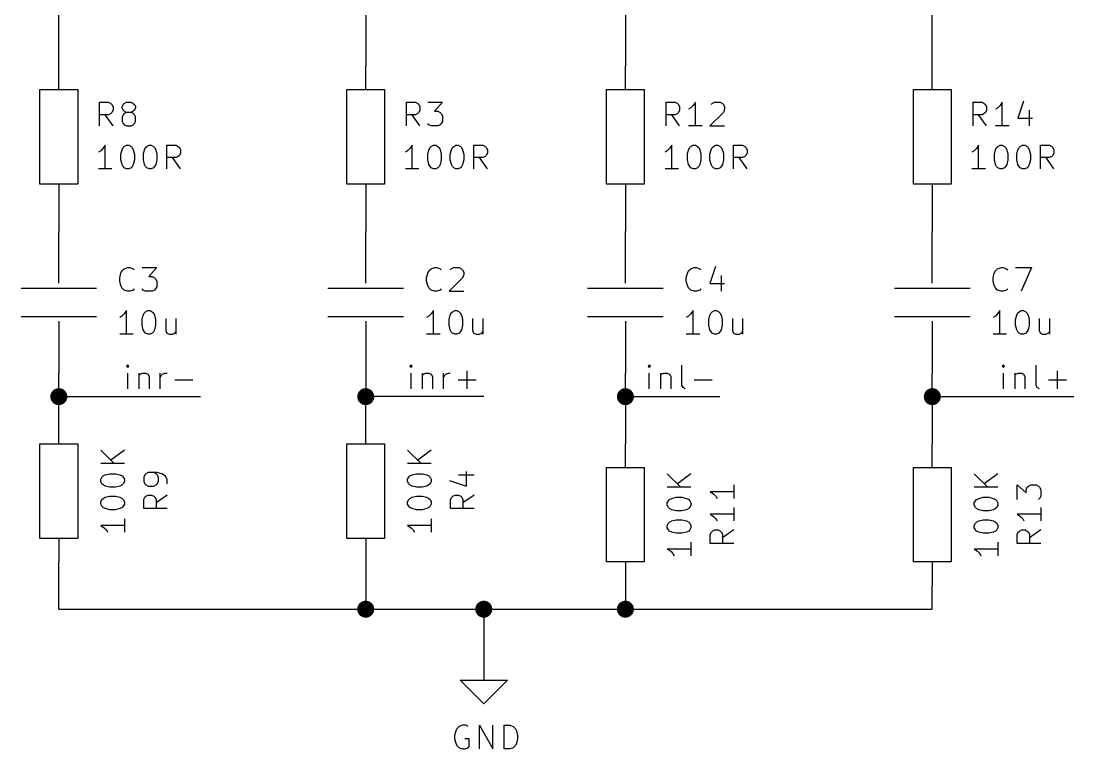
# Model space of a CAD drawing. Extents: x 0.4 to 11.3, y -7.9 to -0.4.
# Drawn here: x 5.52 to 7.75, y -5.796 to -4.255 of the extents above; entities that cross this region are included whole.
import ezdxf

# ---------------------------------------------------------------- set-up
doc = ezdxf.new("R2010")
doc.units = 0
doc.header["$MEASUREMENT"] = 0
for name, color, linetype in [('CYAN2', 4, 'CONTINUOUS'), ('GRAY1', 251, 'CONTINUOUS'), ('GREEN3', 91, 'CONTINUOUS'), ('RED2', 1, 'CONTINUOUS')]:
    doc.layers.add(name, color=color, linetype=linetype)

msp = doc.modelspace()

# ---------------------------------------------------------------- linework, layer by layer
at = {"layer": 'CYAN2', "linetype": 'CONTINUOUS'}
for p, q in [((5.6863, -4.4768), (5.6863, -4.4268)), ((5.6863, -4.4268), (5.7053, -4.4268)), ((5.7053, -4.4268), (5.7101, -4.4292)), ((5.7101, -4.4292), (5.7125, -4.4316)), ((5.7125, -4.4316), (5.7149, -4.4363)), ((5.7149, -4.4363), (5.7149, -4.4435)), ((5.7339, -4.4363), (5.7363, -4.4316)), ((5.7339, -4.4387), (5.7339, -4.4363)), ((5.7363, -4.4316), (5.7387, -4.4292)), ((5.7387, -4.4292), (5.7434, -4.4268)), ((5.7434, -4.4268), (5.7529, -4.4268)), ((5.7529, -4.4268), (5.7577, -4.4292)), ((5.7577, -4.4292), (5.7601, -4.4316)), ((5.7601, -4.4316), (5.7625, -4.4363)), ((5.7625, -4.4363), (5.7625, -4.4387)), ((6.3363, -4.4768), (6.3363, -4.4268)), ((6.3363, -4.4268), (6.3553, -4.4268)), ((6.3553, -4.4268), (6.3601, -4.4292)), ((6.3601, -4.4292), (6.3625, -4.4316)), ((6.3625, -4.4316), (6.3649, -4.4363)), ((6.3649, -4.4363), (6.3649, -4.4435)), ((6.3815, -4.4268), (6.4125, -4.4268)), ((6.4125, -4.4268), (6.3958, -4.4459)), ((6.8863, -4.4768), (6.8863, -4.4268)), ((6.8863, -4.4268), (6.9053, -4.4268)), ((6.9053, -4.4268), (6.9101, -4.4292)), ((6.9101, -4.4292), (6.9125, -4.4316)), ((6.9125, -4.4316), (6.9149, -4.4363)), ((6.9149, -4.4363), (6.9149, -4.4435)), ((6.9434, -4.4339), (6.9387, -4.4387)), ((6.9482, -4.4268), (6.9434, -4.4339)), ((6.9482, -4.4768), (6.9482, -4.4268)), ((6.9815, -4.4316), (6.9839, -4.4292)), ((6.9839, -4.4292), (6.9887, -4.4268)), ((6.9887, -4.4268), (7.0006, -4.4268)), ((7.0006, -4.4268), (7.0053, -4.4292)), ((7.0053, -4.4292), (7.0077, -4.4316)), ((7.0077, -4.4316), (7.0101, -4.4363)), ((7.0101, -4.4363), (7.0101, -4.4411)), ((7.5363, -4.4768), (7.5363, -4.4268)), ((7.5363, -4.4268), (7.5553, -4.4268)), ((7.5553, -4.4268), (7.5601, -4.4292)), ((7.5601, -4.4292), (7.5625, -4.4316)), ((7.5625, -4.4316), (7.5649, -4.4363)), ((7.5649, -4.4363), (7.5649, -4.4435)), ((7.5934, -4.4339), (7.5887, -4.4387)), ((7.5982, -4.4268), (7.5934, -4.4339)), ((7.5982, -4.4768), (7.5982, -4.4268)), ((7.6434, -4.4244), (7.6315, -4.4601)), ((5.7053, -4.453), (5.6863, -4.453)), ((5.7149, -4.4768), (5.6982, -4.453)), ((5.7101, -4.4506), (5.7053, -4.453)), ((5.7125, -4.4482), (5.7101, -4.4506)), ((5.7149, -4.4435), (5.7125, -4.4482)), ((5.7363, -4.4435), (5.7339, -4.4387)), ((5.7363, -4.453), (5.7339, -4.4578)), ((5.7339, -4.4578), (5.7339, -4.4673)), ((5.7387, -4.4459), (5.7363, -4.4435)), ((5.7387, -4.4506), (5.7363, -4.453)), ((5.7434, -4.4482), (5.7387, -4.4459)), ((5.7434, -4.4482), (5.7387, -4.4506)), ((5.7529, -4.4482), (5.7434, -4.4482)), ((5.7577, -4.4459), (5.7529, -4.4482)), ((5.7577, -4.4506), (5.7529, -4.4482)), ((5.7601, -4.4435), (5.7577, -4.4459)), ((5.7601, -4.453), (5.7577, -4.4506)), ((5.7625, -4.4387), (5.7601, -4.4435)), ((5.7625, -4.4578), (5.7601, -4.453)), ((5.7625, -4.4673), (5.7625, -4.4578)), ((6.3553, -4.453), (6.3363, -4.453)), ((6.3649, -4.4768), (6.3482, -4.453)), ((6.3601, -4.4506), (6.3553, -4.453)), ((6.3625, -4.4482), (6.3601, -4.4506)), ((6.3649, -4.4435), (6.3625, -4.4482)), ((6.3958, -4.4459), (6.4029, -4.4459)), ((6.4029, -4.4459), (6.4077, -4.4482)), ((6.4077, -4.4482), (6.4101, -4.4506)), ((6.4101, -4.4506), (6.4125, -4.4554)), ((6.4125, -4.4554), (6.4125, -4.4673)), ((6.9053, -4.453), (6.8863, -4.453)), ((6.9149, -4.4768), (6.8982, -4.453)), ((6.9101, -4.4506), (6.9053, -4.453)), ((6.9125, -4.4482), (6.9101, -4.4506)), ((6.9149, -4.4435), (6.9125, -4.4482)), ((6.9387, -4.4387), (6.9339, -4.4411)), ((7.0077, -4.4482), (6.9791, -4.4768)), ((7.0101, -4.4411), (7.0077, -4.4482)), ((7.5553, -4.453), (7.5363, -4.453)), ((7.5649, -4.4768), (7.5482, -4.453)), ((7.5601, -4.4506), (7.5553, -4.453)), ((7.5625, -4.4482), (7.5601, -4.4506)), ((7.5649, -4.4435), (7.5625, -4.4482)), ((7.5887, -4.4387), (7.5839, -4.4411)), ((7.6553, -4.4435), (7.6553, -4.4768)), ((5.7339, -4.4673), (5.7363, -4.472)), ((5.7363, -4.472), (5.7387, -4.4744)), ((5.7387, -4.4744), (5.7434, -4.4768)), ((5.7434, -4.4768), (5.7529, -4.4768)), ((5.7529, -4.4768), (5.7577, -4.4744)), ((5.7577, -4.4744), (5.7601, -4.472)), ((5.7601, -4.472), (5.7625, -4.4673)), ((6.3839, -4.4744), (6.3815, -4.472)), ((6.3887, -4.4768), (6.3839, -4.4744)), ((6.4029, -4.4768), (6.3887, -4.4768)), ((6.4077, -4.4744), (6.4029, -4.4768)), ((6.4101, -4.472), (6.4077, -4.4744)), ((6.4125, -4.4673), (6.4101, -4.472)), ((6.9625, -4.4768), (6.9339, -4.4768)), ((6.9791, -4.4768), (7.0101, -4.4768)), ((7.6125, -4.4768), (7.5839, -4.4768)), ((7.6315, -4.4601), (7.6625, -4.4601)), ((5.6934, -4.5249), (5.6887, -4.5297)), ((5.6982, -4.5178), (5.6934, -4.5249)), ((5.6982, -4.5678), (5.6982, -4.5178)), ((5.7339, -4.5273), (5.7363, -4.5226)), ((5.7363, -4.5226), (5.7387, -4.5202)), ((5.7387, -4.5202), (5.7434, -4.5178)), ((5.7434, -4.5178), (5.7482, -4.5178)), ((5.7482, -4.5178), (5.7529, -4.5202)), ((5.7529, -4.5202), (5.7553, -4.5226)), ((5.7553, -4.5226), (5.7577, -4.5273)), ((5.7815, -4.5273), (5.7839, -4.5226)), ((5.7839, -4.5226), (5.7863, -4.5202)), ((5.7863, -4.5202), (5.791, -4.5178)), ((5.791, -4.5178), (5.7958, -4.5178)), ((5.7958, -4.5178), (5.8006, -4.5202)), ((5.8006, -4.5202), (5.8029, -4.5226)), ((5.8029, -4.5226), (5.8053, -4.5273)), ((5.8291, -4.5678), (5.8291, -4.5178)), ((5.8291, -4.5178), (5.8482, -4.5178)), ((5.8482, -4.5178), (5.8529, -4.5202)), ((5.8529, -4.5202), (5.8553, -4.5226)), ((5.8553, -4.5226), (5.8577, -4.5273)), ((6.3434, -4.5249), (6.3387, -4.5297)), ((6.3482, -4.5178), (6.3434, -4.5249)), ((6.3482, -4.5678), (6.3482, -4.5178)), ((6.3839, -4.5273), (6.3863, -4.5226)), ((6.3863, -4.5226), (6.3887, -4.5202)), ((6.3887, -4.5202), (6.3934, -4.5178)), ((6.3934, -4.5178), (6.3982, -4.5178)), ((6.3982, -4.5178), (6.4029, -4.5202)), ((6.4029, -4.5202), (6.4053, -4.5226)), ((6.4053, -4.5226), (6.4077, -4.5273)), ((6.4315, -4.5273), (6.4339, -4.5226)), ((6.4339, -4.5226), (6.4363, -4.5202)), ((6.4363, -4.5202), (6.441, -4.5178)), ((6.441, -4.5178), (6.4458, -4.5178)), ((6.4458, -4.5178), (6.4506, -4.5202)), ((6.4506, -4.5202), (6.4529, -4.5226)), ((6.4529, -4.5226), (6.4553, -4.5273)), ((6.4791, -4.5678), (6.4791, -4.5178)), ((6.4791, -4.5178), (6.4982, -4.5178)), ((6.4982, -4.5178), (6.5029, -4.5202)), ((6.5029, -4.5202), (6.5053, -4.5226)), ((6.5053, -4.5226), (6.5077, -4.5273)), ((6.8934, -4.5249), (6.8887, -4.5297)), ((6.8982, -4.5178), (6.8934, -4.5249)), ((6.8982, -4.5678), (6.8982, -4.5178)), ((6.9339, -4.5273), (6.9363, -4.5226)), ((6.9363, -4.5226), (6.9387, -4.5202)), ((6.9387, -4.5202), (6.9434, -4.5178)), ((6.9434, -4.5178), (6.9482, -4.5178)), ((6.9482, -4.5178), (6.9529, -4.5202)), ((6.9529, -4.5202), (6.9553, -4.5226)), ((6.9553, -4.5226), (6.9577, -4.5273)), ((6.9815, -4.5273), (6.9839, -4.5226)), ((6.9839, -4.5226), (6.9863, -4.5202)), ((6.9863, -4.5202), (6.991, -4.5178)), ((6.991, -4.5178), (6.9958, -4.5178)), ((6.9958, -4.5178), (7.0006, -4.5202)), ((7.0006, -4.5202), (7.0029, -4.5226)), ((7.0029, -4.5226), (7.0053, -4.5273)), ((7.0291, -4.5678), (7.0291, -4.5178)), ((7.0291, -4.5178), (7.0482, -4.5178)), ((7.0482, -4.5178), (7.0529, -4.5202)), ((7.0529, -4.5202), (7.0553, -4.5226)), ((7.0553, -4.5226), (7.0577, -4.5273)), ((7.5434, -4.5249), (7.5387, -4.5297)), ((7.5482, -4.5178), (7.5434, -4.5249)), ((7.5482, -4.5678), (7.5482, -4.5178)), ((7.5839, -4.5273), (7.5863, -4.5226)), ((7.5863, -4.5226), (7.5887, -4.5202)), ((7.5887, -4.5202), (7.5934, -4.5178)), ((7.5934, -4.5178), (7.5982, -4.5178)), ((7.5982, -4.5178), (7.6029, -4.5202)), ((7.6029, -4.5202), (7.6053, -4.5226)), ((7.6053, -4.5226), (7.6077, -4.5273)), ((7.6315, -4.5273), (7.6339, -4.5226)), ((7.6339, -4.5226), (7.6363, -4.5202)), ((7.6363, -4.5202), (7.641, -4.5178)), ((7.641, -4.5178), (7.6458, -4.5178)), ((7.6458, -4.5178), (7.6506, -4.5202)), ((7.6506, -4.5202), (7.6529, -4.5226)), ((7.6529, -4.5226), (7.6553, -4.5273)), ((7.6791, -4.5678), (7.6791, -4.5178)), ((7.6791, -4.5178), (7.6982, -4.5178)), ((7.6982, -4.5178), (7.7029, -4.5202)), ((7.7029, -4.5202), (7.7053, -4.5226)), ((7.7053, -4.5226), (7.7077, -4.5273)), ((5.6887, -4.5297), (5.6839, -4.5321)), ((5.7315, -4.5369), (5.7339, -4.5273)), ((5.7315, -4.5488), (5.7315, -4.5369)), ((5.7339, -4.5583), (5.7315, -4.5488)), ((5.7577, -4.5273), (5.7601, -4.5369)), ((5.7601, -4.5488), (5.7577, -4.5583)), ((5.7601, -4.5369), (5.7601, -4.5488)), ((5.7791, -4.5369), (5.7815, -4.5273)), ((5.7791, -4.5488), (5.7791, -4.5369)), ((5.7815, -4.5583), (5.7791, -4.5488)), ((5.8053, -4.5273), (5.8077, -4.5369)), ((5.8077, -4.5488), (5.8053, -4.5583)), ((5.8077, -4.5369), (5.8077, -4.5488)), ((5.8482, -4.544), (5.8291, -4.544)), ((5.8577, -4.5678), (5.841, -4.544)), ((5.8529, -4.5416), (5.8482, -4.544)), ((5.8553, -4.5392), (5.8529, -4.5416)), ((5.8577, -4.5345), (5.8553, -4.5392)), ((5.8577, -4.5273), (5.8577, -4.5345)), ((6.3387, -4.5297), (6.3339, -4.5321)), ((6.3815, -4.5369), (6.3839, -4.5273)), ((6.3815, -4.5488), (6.3815, -4.5369)), ((6.3839, -4.5583), (6.3815, -4.5488)), ((6.4077, -4.5273), (6.4101, -4.5369)), ((6.4101, -4.5488), (6.4077, -4.5583)), ((6.4101, -4.5369), (6.4101, -4.5488)), ((6.4291, -4.5369), (6.4315, -4.5273)), ((6.4291, -4.5488), (6.4291, -4.5369)), ((6.4315, -4.5583), (6.4291, -4.5488)), ((6.4553, -4.5273), (6.4577, -4.5369)), ((6.4577, -4.5488), (6.4553, -4.5583)), ((6.4577, -4.5369), (6.4577, -4.5488)), ((6.4982, -4.544), (6.4791, -4.544)), ((6.5077, -4.5678), (6.491, -4.544)), ((6.5029, -4.5416), (6.4982, -4.544)), ((6.5053, -4.5392), (6.5029, -4.5416)), ((6.5077, -4.5345), (6.5053, -4.5392)), ((6.5077, -4.5273), (6.5077, -4.5345)), ((6.8887, -4.5297), (6.8839, -4.5321)), ((6.9315, -4.5369), (6.9339, -4.5273)), ((6.9315, -4.5488), (6.9315, -4.5369)), ((6.9339, -4.5583), (6.9315, -4.5488)), ((6.9577, -4.5273), (6.9601, -4.5369)), ((6.9601, -4.5488), (6.9577, -4.5583)), ((6.9601, -4.5369), (6.9601, -4.5488)), ((6.9791, -4.5369), (6.9815, -4.5273)), ((6.9791, -4.5488), (6.9791, -4.5369)), ((6.9815, -4.5583), (6.9791, -4.5488)), ((7.0053, -4.5273), (7.0077, -4.5369)), ((7.0077, -4.5488), (7.0053, -4.5583)), ((7.0077, -4.5369), (7.0077, -4.5488)), ((7.0482, -4.544), (7.0291, -4.544)), ((7.0577, -4.5678), (7.041, -4.544)), ((7.0529, -4.5416), (7.0482, -4.544)), ((7.0553, -4.5392), (7.0529, -4.5416)), ((7.0577, -4.5345), (7.0553, -4.5392)), ((7.0577, -4.5273), (7.0577, -4.5345)), ((7.5387, -4.5297), (7.5339, -4.5321)), ((7.5815, -4.5369), (7.5839, -4.5273)), ((7.5815, -4.5488), (7.5815, -4.5369)), ((7.5839, -4.5583), (7.5815, -4.5488)), ((7.6077, -4.5273), (7.6101, -4.5369)), ((7.6101, -4.5488), (7.6077, -4.5583)), ((7.6101, -4.5369), (7.6101, -4.5488)), ((7.6291, -4.5369), (7.6315, -4.5273)), ((7.6291, -4.5488), (7.6291, -4.5369)), ((7.6315, -4.5583), (7.6291, -4.5488)), ((7.6553, -4.5273), (7.6577, -4.5369)), ((7.6577, -4.5488), (7.6553, -4.5583)), ((7.6577, -4.5369), (7.6577, -4.5488)), ((7.6982, -4.544), (7.6791, -4.544)), ((7.7077, -4.5678), (7.691, -4.544)), ((7.7029, -4.5416), (7.6982, -4.544)), ((7.7053, -4.5392), (7.7029, -4.5416)), ((7.7077, -4.5345), (7.7053, -4.5392)), ((7.7077, -4.5273), (7.7077, -4.5345)), ((5.7125, -4.5678), (5.6839, -4.5678)), ((5.7363, -4.563), (5.7339, -4.5583)), ((5.7387, -4.5654), (5.7363, -4.563)), ((5.7434, -4.5678), (5.7387, -4.5654)), ((5.7482, -4.5678), (5.7434, -4.5678)), ((5.7529, -4.5654), (5.7482, -4.5678)), ((5.7553, -4.563), (5.7529, -4.5654)), ((5.7577, -4.5583), (5.7553, -4.563)), ((5.7839, -4.563), (5.7815, -4.5583)), ((5.7863, -4.5654), (5.7839, -4.563)), ((5.791, -4.5678), (5.7863, -4.5654)), ((5.7958, -4.5678), (5.791, -4.5678)), ((5.8006, -4.5654), (5.7958, -4.5678)), ((5.8029, -4.563), (5.8006, -4.5654)), ((5.8053, -4.5583), (5.8029, -4.563)), ((6.3625, -4.5678), (6.3339, -4.5678)), ((6.3863, -4.563), (6.3839, -4.5583)), ((6.3887, -4.5654), (6.3863, -4.563)), ((6.3934, -4.5678), (6.3887, -4.5654)), ((6.3982, -4.5678), (6.3934, -4.5678)), ((6.4029, -4.5654), (6.3982, -4.5678)), ((6.4053, -4.563), (6.4029, -4.5654)), ((6.4077, -4.5583), (6.4053, -4.563)), ((6.4339, -4.563), (6.4315, -4.5583)), ((6.4363, -4.5654), (6.4339, -4.563)), ((6.441, -4.5678), (6.4363, -4.5654)), ((6.4458, -4.5678), (6.441, -4.5678)), ((6.4506, -4.5654), (6.4458, -4.5678)), ((6.4529, -4.563), (6.4506, -4.5654)), ((6.4553, -4.5583), (6.4529, -4.563)), ((6.9125, -4.5678), (6.8839, -4.5678)), ((6.9363, -4.563), (6.9339, -4.5583)), ((6.9387, -4.5654), (6.9363, -4.563)), ((6.9434, -4.5678), (6.9387, -4.5654)), ((6.9482, -4.5678), (6.9434, -4.5678)), ((6.9529, -4.5654), (6.9482, -4.5678)), ((6.9553, -4.563), (6.9529, -4.5654)), ((6.9577, -4.5583), (6.9553, -4.563)), ((6.9839, -4.563), (6.9815, -4.5583)), ((6.9863, -4.5654), (6.9839, -4.563)), ((6.991, -4.5678), (6.9863, -4.5654)), ((6.9958, -4.5678), (6.991, -4.5678)), ((7.0006, -4.5654), (6.9958, -4.5678)), ((7.0029, -4.563), (7.0006, -4.5654)), ((7.0053, -4.5583), (7.0029, -4.563)), ((7.5625, -4.5678), (7.5339, -4.5678)), ((7.5863, -4.563), (7.5839, -4.5583)), ((7.5887, -4.5654), (7.5863, -4.563)), ((7.5934, -4.5678), (7.5887, -4.5654)), ((7.5982, -4.5678), (7.5934, -4.5678)), ((7.6029, -4.5654), (7.5982, -4.5678)), ((7.6053, -4.563), (7.6029, -4.5654)), ((7.6077, -4.5583), (7.6053, -4.563)), ((7.6339, -4.563), (7.6315, -4.5583)), ((7.6363, -4.5654), (7.6339, -4.563)), ((7.641, -4.5678), (7.6363, -4.5654)), ((7.6458, -4.5678), (7.641, -4.5678)), ((7.6506, -4.5654), (7.6458, -4.5678)), ((7.6529, -4.563), (7.6506, -4.5654)), ((7.6553, -4.5583), (7.6529, -4.563)), ((5.7289, -4.7982), (5.7313, -4.7887)), ((5.7313, -4.7887), (5.7337, -4.7839)), ((5.7337, -4.7839), (5.7384, -4.7792)), ((5.7384, -4.7792), (5.7456, -4.7768)), ((5.7456, -4.7768), (5.7503, -4.7768)), ((5.7503, -4.7768), (5.7575, -4.7792)), ((5.7575, -4.7792), (5.7599, -4.7816)), ((5.7765, -4.7768), (5.8075, -4.7768)), ((5.8075, -4.7768), (5.7908, -4.7959)), ((6.3789, -4.7982), (6.3813, -4.7887)), ((6.3813, -4.7887), (6.3837, -4.7839)), ((6.3837, -4.7839), (6.3884, -4.7792)), ((6.3884, -4.7792), (6.3956, -4.7768)), ((6.3956, -4.7768), (6.4003, -4.7768)), ((6.4003, -4.7768), (6.4075, -4.7792)), ((6.4075, -4.7792), (6.4099, -4.7816)), ((6.4289, -4.7816), (6.4313, -4.7792)), ((6.4313, -4.7792), (6.436, -4.7768)), ((6.436, -4.7768), (6.4479, -4.7768)), ((6.4479, -4.7768), (6.4527, -4.7792)), ((6.4527, -4.7792), (6.4551, -4.7816)), ((6.4551, -4.7816), (6.4575, -4.7863)), ((6.4575, -4.7911), (6.4551, -4.7982)), ((6.4575, -4.7863), (6.4575, -4.7911)), ((6.9289, -4.7982), (6.9313, -4.7887)), ((6.9313, -4.7887), (6.9337, -4.7839)), ((6.9337, -4.7839), (6.9384, -4.7792)), ((6.9384, -4.7792), (6.9456, -4.7768)), ((6.9456, -4.7768), (6.9503, -4.7768)), ((6.9503, -4.7768), (6.9575, -4.7792)), ((6.9575, -4.7792), (6.9599, -4.7816)), ((6.9908, -4.7744), (6.9789, -4.8101)), ((7.0027, -4.7935), (7.0027, -4.8268)), ((7.5789, -4.7982), (7.5813, -4.7887)), ((7.5813, -4.7887), (7.5837, -4.7839)), ((7.5837, -4.7839), (7.5884, -4.7792)), ((7.5884, -4.7792), (7.5956, -4.7768)), ((7.5956, -4.7768), (7.6003, -4.7768)), ((7.6003, -4.7768), (7.6075, -4.7792)), ((7.6075, -4.7792), (7.6099, -4.7816)), ((7.6265, -4.7768), (7.6599, -4.7768)), ((7.6599, -4.7768), (7.6384, -4.8268)), ((5.7289, -4.8054), (5.7289, -4.7982)), ((5.7313, -4.8149), (5.7289, -4.8054)), ((5.7337, -4.8197), (5.7313, -4.8149)), ((5.7908, -4.7959), (5.7979, -4.7959)), ((5.7979, -4.7959), (5.8027, -4.7982)), ((5.8027, -4.7982), (5.8051, -4.8006)), ((5.8051, -4.8006), (5.8075, -4.8054)), ((5.8075, -4.8054), (5.8075, -4.8173)), ((6.3789, -4.8054), (6.3789, -4.7982)), ((6.3813, -4.8149), (6.3789, -4.8054)), ((6.3837, -4.8197), (6.3813, -4.8149)), ((6.4551, -4.7982), (6.4265, -4.8268)), ((6.9289, -4.8054), (6.9289, -4.7982)), ((6.9313, -4.8149), (6.9289, -4.8054)), ((6.9337, -4.8197), (6.9313, -4.8149)), ((6.9789, -4.8101), (7.0099, -4.8101)), ((7.5789, -4.8054), (7.5789, -4.7982)), ((7.5813, -4.8149), (7.5789, -4.8054)), ((7.5837, -4.8197), (7.5813, -4.8149)), ((5.7384, -4.8244), (5.7337, -4.8197)), ((5.7456, -4.8268), (5.7384, -4.8244)), ((5.7503, -4.8268), (5.7456, -4.8268)), ((5.7575, -4.8244), (5.7503, -4.8268)), ((5.7599, -4.822), (5.7575, -4.8244)), ((5.7789, -4.8244), (5.7765, -4.822)), ((5.7837, -4.8268), (5.7789, -4.8244)), ((5.7979, -4.8268), (5.7837, -4.8268)), ((5.8027, -4.8244), (5.7979, -4.8268)), ((5.8051, -4.822), (5.8027, -4.8244)), ((5.8075, -4.8173), (5.8051, -4.822)), ((6.3884, -4.8244), (6.3837, -4.8197)), ((6.3956, -4.8268), (6.3884, -4.8244)), ((6.4003, -4.8268), (6.3956, -4.8268)), ((6.4075, -4.8244), (6.4003, -4.8268)), ((6.4099, -4.822), (6.4075, -4.8244)), ((6.4265, -4.8268), (6.4575, -4.8268)), ((6.9384, -4.8244), (6.9337, -4.8197)), ((6.9456, -4.8268), (6.9384, -4.8244)), ((6.9503, -4.8268), (6.9456, -4.8268)), ((6.9575, -4.8244), (6.9503, -4.8268)), ((6.9599, -4.822), (6.9575, -4.8244)), ((7.5884, -4.8244), (7.5837, -4.8197)), ((7.5956, -4.8268), (7.5884, -4.8244)), ((7.6003, -4.8268), (7.5956, -4.8268)), ((7.6075, -4.8244), (7.6003, -4.8268)), ((7.6099, -4.822), (7.6075, -4.8244)), ((5.7337, -4.8797), (5.7289, -4.8821)), ((5.7384, -4.8749), (5.7337, -4.8797)), ((5.7432, -4.8678), (5.7384, -4.8749)), ((5.7432, -4.9178), (5.7432, -4.8678)), ((5.7765, -4.8869), (5.7789, -4.8773)), ((5.7789, -4.8773), (5.7813, -4.8726)), ((5.7813, -4.8726), (5.7837, -4.8702)), ((5.7837, -4.8702), (5.7884, -4.8678)), ((5.7884, -4.8678), (5.7932, -4.8678)), ((5.7932, -4.8678), (5.7979, -4.8702)), ((5.7979, -4.8702), (5.8003, -4.8726)), ((5.8003, -4.8726), (5.8027, -4.8773)), ((5.8027, -4.8773), (5.8051, -4.8869)), ((6.3837, -4.8797), (6.3789, -4.8821)), ((6.3884, -4.8749), (6.3837, -4.8797)), ((6.3932, -4.8678), (6.3884, -4.8749)), ((6.3932, -4.9178), (6.3932, -4.8678)), ((6.4265, -4.8869), (6.4289, -4.8773)), ((6.4289, -4.8773), (6.4313, -4.8726)), ((6.4313, -4.8726), (6.4337, -4.8702)), ((6.4337, -4.8702), (6.4384, -4.8678)), ((6.4384, -4.8678), (6.4432, -4.8678)), ((6.4432, -4.8678), (6.4479, -4.8702)), ((6.4479, -4.8702), (6.4503, -4.8726)), ((6.4503, -4.8726), (6.4527, -4.8773)), ((6.4527, -4.8773), (6.4551, -4.8869)), ((6.9337, -4.8797), (6.9289, -4.8821)), ((6.9384, -4.8749), (6.9337, -4.8797)), ((6.9432, -4.8678), (6.9384, -4.8749)), ((6.9432, -4.9178), (6.9432, -4.8678)), ((6.9765, -4.8869), (6.9789, -4.8773)), ((6.9789, -4.8773), (6.9813, -4.8726)), ((6.9813, -4.8726), (6.9837, -4.8702)), ((6.9837, -4.8702), (6.9884, -4.8678)), ((6.9884, -4.8678), (6.9932, -4.8678)), ((6.9932, -4.8678), (6.9979, -4.8702)), ((6.9979, -4.8702), (7.0003, -4.8726)), ((7.0003, -4.8726), (7.0027, -4.8773)), ((7.0027, -4.8773), (7.0051, -4.8869)), ((7.5837, -4.8797), (7.5789, -4.8821)), ((7.5884, -4.8749), (7.5837, -4.8797)), ((7.5932, -4.8678), (7.5884, -4.8749)), ((7.5932, -4.9178), (7.5932, -4.8678)), ((7.6265, -4.8869), (7.6289, -4.8773)), ((7.6289, -4.8773), (7.6313, -4.8726)), ((7.6313, -4.8726), (7.6337, -4.8702)), ((7.6337, -4.8702), (7.6384, -4.8678)), ((7.6384, -4.8678), (7.6432, -4.8678)), ((7.6432, -4.8678), (7.6479, -4.8702)), ((7.6479, -4.8702), (7.6503, -4.8726)), ((7.6503, -4.8726), (7.6527, -4.8773)), ((7.6527, -4.8773), (7.6551, -4.8869)), ((5.7765, -4.8988), (5.7765, -4.8869)), ((5.7789, -4.9083), (5.7765, -4.8988)), ((5.8051, -4.8988), (5.8027, -4.9083)), ((5.8051, -4.8869), (5.8051, -4.8988)), ((5.8265, -4.8845), (5.8265, -4.9107)), ((5.8479, -4.8845), (5.8479, -4.9178)), ((6.4265, -4.8988), (6.4265, -4.8869)), ((6.4289, -4.9083), (6.4265, -4.8988)), ((6.4551, -4.8988), (6.4527, -4.9083)), ((6.4551, -4.8869), (6.4551, -4.8988)), ((6.4765, -4.8845), (6.4765, -4.9107)), ((6.4979, -4.8845), (6.4979, -4.9178)), ((6.9765, -4.8988), (6.9765, -4.8869)), ((6.9789, -4.9083), (6.9765, -4.8988)), ((7.0051, -4.8988), (7.0027, -4.9083)), ((7.0051, -4.8869), (7.0051, -4.8988)), ((7.0265, -4.8845), (7.0265, -4.9107)), ((7.0479, -4.8845), (7.0479, -4.9178)), ((7.6265, -4.8988), (7.6265, -4.8869)), ((7.6289, -4.9083), (7.6265, -4.8988)), ((7.6551, -4.8988), (7.6527, -4.9083)), ((7.6551, -4.8869), (7.6551, -4.8988)), ((7.6765, -4.8845), (7.6765, -4.9107)), ((7.6979, -4.8845), (7.6979, -4.9178)), ((5.7575, -4.9178), (5.7289, -4.9178)), ((5.7813, -4.913), (5.7789, -4.9083)), ((5.7837, -4.9154), (5.7813, -4.913)), ((5.7884, -4.9178), (5.7837, -4.9154)), ((5.7932, -4.9178), (5.7884, -4.9178)), ((5.7979, -4.9154), (5.7932, -4.9178)), ((5.8003, -4.913), (5.7979, -4.9154)), ((5.8027, -4.9083), (5.8003, -4.913)), ((5.8265, -4.9107), (5.8289, -4.9154)), ((5.8289, -4.9154), (5.8337, -4.9178)), ((5.8337, -4.9178), (5.8408, -4.9178)), ((5.8408, -4.9178), (5.8456, -4.9154)), ((5.8456, -4.9154), (5.8479, -4.913)), ((6.4075, -4.9178), (6.3789, -4.9178)), ((6.4313, -4.913), (6.4289, -4.9083)), ((6.4337, -4.9154), (6.4313, -4.913)), ((6.4384, -4.9178), (6.4337, -4.9154)), ((6.4432, -4.9178), (6.4384, -4.9178)), ((6.4479, -4.9154), (6.4432, -4.9178)), ((6.4503, -4.913), (6.4479, -4.9154)), ((6.4527, -4.9083), (6.4503, -4.913)), ((6.4765, -4.9107), (6.4789, -4.9154)), ((6.4789, -4.9154), (6.4837, -4.9178)), ((6.4837, -4.9178), (6.4908, -4.9178)), ((6.4908, -4.9178), (6.4956, -4.9154)), ((6.4956, -4.9154), (6.4979, -4.913)), ((6.9575, -4.9178), (6.9289, -4.9178)), ((6.9813, -4.913), (6.9789, -4.9083)), ((6.9837, -4.9154), (6.9813, -4.913)), ((6.9884, -4.9178), (6.9837, -4.9154)), ((6.9932, -4.9178), (6.9884, -4.9178)), ((6.9979, -4.9154), (6.9932, -4.9178)), ((7.0003, -4.913), (6.9979, -4.9154)), ((7.0027, -4.9083), (7.0003, -4.913)), ((7.0265, -4.9107), (7.0289, -4.9154)), ((7.0289, -4.9154), (7.0337, -4.9178)), ((7.0337, -4.9178), (7.0408, -4.9178)), ((7.0408, -4.9178), (7.0456, -4.9154)), ((7.0456, -4.9154), (7.0479, -4.913)), ((7.6075, -4.9178), (7.5789, -4.9178)), ((7.6313, -4.913), (7.6289, -4.9083)), ((7.6337, -4.9154), (7.6313, -4.913)), ((7.6384, -4.9178), (7.6337, -4.9154)), ((7.6432, -4.9178), (7.6384, -4.9178)), ((7.6479, -4.9154), (7.6432, -4.9178)), ((7.6503, -4.913), (7.6479, -4.9154)), ((7.6527, -4.9083), (7.6503, -4.913)), ((7.6765, -4.9107), (7.6789, -4.9154)), ((7.6789, -4.9154), (7.6837, -4.9178)), ((7.6837, -4.9178), (7.6908, -4.9178)), ((7.6908, -4.9178), (7.6956, -4.9154)), ((7.6956, -4.9154), (7.6979, -4.913)), ((5.6888, -5.1631), (5.7174, -5.1917)), ((5.7388, -5.1631), (5.7102, -5.1845)), ((6.3388, -5.1631), (6.3674, -5.1917)), ((6.3888, -5.1631), (6.3602, -5.1845)), ((5.7388, -5.1917), (5.6888, -5.1917)), ((6.3888, -5.1917), (6.3388, -5.1917)), ((5.6912, -5.2202), (5.6936, -5.2179)), ((5.6936, -5.2179), (5.6983, -5.2155)), ((5.6983, -5.2155), (5.7078, -5.2131)), ((5.7078, -5.2131), (5.7198, -5.2131)), ((5.7198, -5.2131), (5.7293, -5.2155)), ((5.7293, -5.2155), (5.734, -5.2179)), ((5.734, -5.2179), (5.7364, -5.2202)), ((5.7822, -5.2155), (5.7798, -5.2202)), ((5.7846, -5.2131), (5.7822, -5.2155)), ((5.7893, -5.2107), (5.7846, -5.2131)), ((5.8084, -5.2107), (5.7893, -5.2107)), ((5.806, -5.2131), (5.8012, -5.2107)), ((5.8084, -5.2155), (5.806, -5.2131)), ((5.8179, -5.2131), (5.8084, -5.2107)), ((5.8108, -5.2202), (5.8084, -5.2155)), ((5.825, -5.2179), (5.8179, -5.2131)), ((5.8274, -5.2202), (5.825, -5.2179)), ((6.3412, -5.2202), (6.3436, -5.2179)), ((6.3436, -5.2179), (6.3483, -5.2155)), ((6.3483, -5.2155), (6.3578, -5.2131)), ((6.3578, -5.2131), (6.3698, -5.2131)), ((6.3698, -5.2131), (6.3793, -5.2155)), ((6.3793, -5.2155), (6.384, -5.2179)), ((6.384, -5.2179), (6.3864, -5.2202)), ((6.4465, -5.2155), (6.4798, -5.2155)), ((6.4631, -5.2393), (6.4631, -5.2083)), ((6.8888, -5.2131), (6.9174, -5.2417)), ((6.9388, -5.2131), (6.9102, -5.2345)), ((7.5388, -5.2131), (7.5674, -5.2417)), ((7.5888, -5.2131), (7.5602, -5.2345)), ((5.6888, -5.225), (5.6912, -5.2202)), ((5.6888, -5.2298), (5.6888, -5.225)), ((5.6912, -5.2345), (5.6888, -5.2298)), ((5.6936, -5.2369), (5.6912, -5.2345)), ((5.6983, -5.2393), (5.6936, -5.2369)), ((5.7078, -5.2417), (5.6983, -5.2393)), ((5.7293, -5.2393), (5.7198, -5.2417)), ((5.734, -5.2369), (5.7293, -5.2393)), ((5.7364, -5.2345), (5.734, -5.2369)), ((5.7364, -5.2202), (5.7388, -5.225)), ((5.7388, -5.2298), (5.7364, -5.2345)), ((5.7388, -5.225), (5.7388, -5.2298)), ((5.7798, -5.2202), (5.7798, -5.2298)), ((5.7798, -5.2298), (5.7822, -5.2345)), ((5.7822, -5.2345), (5.7846, -5.2369)), ((5.7846, -5.2369), (5.7893, -5.2393)), ((5.7893, -5.2393), (5.8012, -5.2393)), ((5.8012, -5.2393), (5.806, -5.2369)), ((5.806, -5.2369), (5.8084, -5.2345)), ((5.8084, -5.2345), (5.8108, -5.2298)), ((5.8108, -5.2298), (5.8108, -5.2202)), ((5.8298, -5.225), (5.8274, -5.2202)), ((5.8298, -5.2345), (5.8298, -5.225)), ((6.3388, -5.225), (6.3412, -5.2202)), ((6.3388, -5.2298), (6.3388, -5.225)), ((6.3412, -5.2345), (6.3388, -5.2298)), ((6.3436, -5.2369), (6.3412, -5.2345)), ((6.3483, -5.2393), (6.3436, -5.2369)), ((6.3578, -5.2417), (6.3483, -5.2393)), ((6.3793, -5.2393), (6.3698, -5.2417)), ((6.384, -5.2369), (6.3793, -5.2393)), ((6.3864, -5.2345), (6.384, -5.2369)), ((6.3864, -5.2202), (6.3888, -5.225)), ((6.3888, -5.2298), (6.3864, -5.2345)), ((6.3888, -5.225), (6.3888, -5.2298)), ((6.4274, -5.2274), (6.4631, -5.2393)), ((7.0298, -5.2369), (7.0298, -5.2655)), ((7.6298, -5.2679), (7.6298, -5.2369)), ((7.6298, -5.2369), (7.6488, -5.2536)), ((7.6512, -5.2417), (7.6536, -5.2393)), ((7.6536, -5.2393), (7.6584, -5.2369)), ((7.6584, -5.2369), (7.6703, -5.2369)), ((7.6703, -5.2369), (7.675, -5.2393)), ((7.675, -5.2393), (7.6774, -5.2417)), ((5.6983, -5.2631), (5.7078, -5.2607)), ((5.7198, -5.2417), (5.7078, -5.2417)), ((5.7078, -5.2607), (5.7198, -5.2607)), ((5.7198, -5.2607), (5.7293, -5.2631)), ((5.7822, -5.2631), (5.7846, -5.2607)), ((5.7846, -5.2607), (5.7893, -5.2583)), ((5.7893, -5.2583), (5.7965, -5.2583)), ((5.7965, -5.2583), (5.8012, -5.2607)), ((5.8012, -5.2607), (5.8036, -5.2631)), ((5.8298, -5.2583), (5.806, -5.275)), ((6.3483, -5.2631), (6.3578, -5.2607)), ((6.3698, -5.2417), (6.3578, -5.2417)), ((6.3578, -5.2607), (6.3698, -5.2607)), ((6.3698, -5.2607), (6.3793, -5.2631)), ((6.4322, -5.2631), (6.4346, -5.2607)), ((6.4346, -5.2607), (6.4393, -5.2583)), ((6.4393, -5.2583), (6.4465, -5.2583)), ((6.4465, -5.2583), (6.4512, -5.2607)), ((6.4512, -5.2607), (6.4536, -5.2631)), ((6.4798, -5.2583), (6.456, -5.275)), ((6.9388, -5.2417), (6.8888, -5.2417)), ((7.0298, -5.2512), (6.9798, -5.2512)), ((6.9798, -5.2512), (6.9869, -5.2559)), ((6.9869, -5.2559), (6.9917, -5.2607)), ((6.9917, -5.2607), (6.9941, -5.2655)), ((7.5888, -5.2417), (7.5388, -5.2417)), ((7.6488, -5.2464), (7.6512, -5.2417)), ((7.6488, -5.2536), (7.6488, -5.2464)), ((7.6774, -5.2417), (7.6798, -5.2464)), ((7.6798, -5.2607), (7.6774, -5.2655)), ((7.6798, -5.2464), (7.6798, -5.2607)), ((5.6888, -5.2726), (5.6912, -5.2679)), ((5.6888, -5.2774), (5.6888, -5.2726)), ((5.6912, -5.2821), (5.6888, -5.2774)), ((5.6912, -5.2679), (5.6936, -5.2655)), ((5.6936, -5.2845), (5.6912, -5.2821)), ((5.6936, -5.2655), (5.6983, -5.2631)), ((5.6983, -5.2869), (5.6936, -5.2845)), ((5.7293, -5.2631), (5.734, -5.2655)), ((5.734, -5.2845), (5.7293, -5.2869)), ((5.734, -5.2655), (5.7364, -5.2679)), ((5.7364, -5.2821), (5.734, -5.2845)), ((5.7364, -5.2679), (5.7388, -5.2726)), ((5.7388, -5.2774), (5.7364, -5.2821)), ((5.7388, -5.2726), (5.7388, -5.2774)), ((5.7798, -5.2679), (5.7822, -5.2631)), ((5.7798, -5.2869), (5.7798, -5.2679)), ((5.8036, -5.2631), (5.806, -5.2679)), ((5.806, -5.2679), (5.806, -5.2869)), ((6.3388, -5.2726), (6.3412, -5.2679)), ((6.3388, -5.2774), (6.3388, -5.2726)), ((6.3412, -5.2821), (6.3388, -5.2774)), ((6.3412, -5.2679), (6.3436, -5.2655)), ((6.3436, -5.2845), (6.3412, -5.2821)), ((6.3436, -5.2655), (6.3483, -5.2631)), ((6.3483, -5.2869), (6.3436, -5.2845)), ((6.3793, -5.2631), (6.384, -5.2655)), ((6.384, -5.2845), (6.3793, -5.2869)), ((6.384, -5.2655), (6.3864, -5.2679)), ((6.3864, -5.2821), (6.384, -5.2845)), ((6.3864, -5.2679), (6.3888, -5.2726)), ((6.3888, -5.2774), (6.3864, -5.2821)), ((6.3888, -5.2726), (6.3888, -5.2774)), ((6.4298, -5.2679), (6.4322, -5.2631)), ((6.4298, -5.2869), (6.4298, -5.2679)), ((6.4536, -5.2631), (6.456, -5.2679)), ((6.456, -5.2679), (6.456, -5.2869)), ((6.8888, -5.275), (6.8912, -5.2702)), ((6.8888, -5.2798), (6.8888, -5.275)), ((6.8912, -5.2845), (6.8888, -5.2798)), ((6.8912, -5.2702), (6.8936, -5.2679)), ((6.8936, -5.2869), (6.8912, -5.2845)), ((6.8936, -5.2679), (6.8983, -5.2655)), ((6.8983, -5.2655), (6.9078, -5.2631)), ((6.9078, -5.2631), (6.9198, -5.2631)), ((6.9198, -5.2631), (6.9293, -5.2655)), ((6.9293, -5.2655), (6.934, -5.2679)), ((6.934, -5.2679), (6.9364, -5.2702)), ((6.9364, -5.2845), (6.934, -5.2869)), ((6.9364, -5.2702), (6.9388, -5.275)), ((6.9388, -5.2798), (6.9364, -5.2845)), ((6.9388, -5.275), (6.9388, -5.2798)), ((7.0298, -5.2845), (7.0298, -5.3131)), ((7.5388, -5.275), (7.5412, -5.2702)), ((7.5388, -5.2798), (7.5388, -5.275)), ((7.5412, -5.2845), (7.5388, -5.2798)), ((7.5412, -5.2702), (7.5436, -5.2679)), ((7.5436, -5.2869), (7.5412, -5.2845)), ((7.5436, -5.2679), (7.5483, -5.2655)), ((7.5483, -5.2655), (7.5578, -5.2631)), ((7.5578, -5.2631), (7.5698, -5.2631)), ((7.5698, -5.2631), (7.5793, -5.2655)), ((7.5793, -5.2655), (7.584, -5.2679)), ((7.584, -5.2679), (7.5864, -5.2702)), ((7.5864, -5.2845), (7.584, -5.2869)), ((7.5864, -5.2702), (7.5888, -5.275)), ((7.5888, -5.2798), (7.5864, -5.2845)), ((7.5888, -5.275), (7.5888, -5.2798)), ((7.6774, -5.2655), (7.675, -5.2679)), ((7.6798, -5.2845), (7.6798, -5.3131)), ((5.7078, -5.2893), (5.6983, -5.2869)), ((5.7198, -5.2893), (5.7078, -5.2893)), ((5.7293, -5.2869), (5.7198, -5.2893)), ((5.8298, -5.2869), (5.7798, -5.2869)), ((6.3578, -5.2893), (6.3483, -5.2869)), ((6.3698, -5.2893), (6.3578, -5.2893)), ((6.3793, -5.2869), (6.3698, -5.2893)), ((6.4798, -5.2869), (6.4298, -5.2869)), ((6.8983, -5.2893), (6.8936, -5.2869)), ((6.9078, -5.2917), (6.8983, -5.2893)), ((6.9198, -5.2917), (6.9078, -5.2917)), ((6.9293, -5.2893), (6.9198, -5.2917)), ((6.934, -5.2869), (6.9293, -5.2893)), ((7.0298, -5.2988), (6.9798, -5.2988)), ((6.9798, -5.2988), (6.9869, -5.3036)), ((6.9869, -5.3036), (6.9917, -5.3083)), ((7.5483, -5.2893), (7.5436, -5.2869)), ((7.5578, -5.2917), (7.5483, -5.2893)), ((7.5698, -5.2917), (7.5578, -5.2917)), ((7.5793, -5.2893), (7.5698, -5.2917)), ((7.584, -5.2869), (7.5793, -5.2893)), ((7.6798, -5.2988), (7.6298, -5.2988)), ((7.6298, -5.2988), (7.6369, -5.3036)), ((7.6369, -5.3036), (7.6417, -5.3083)), ((5.7388, -5.3226), (5.6888, -5.3226)), ((5.6888, -5.3226), (5.6959, -5.3274)), ((5.6959, -5.3274), (5.7007, -5.3321)), ((5.7388, -5.3083), (5.7388, -5.3369)), ((6.3888, -5.3226), (6.3388, -5.3226)), ((6.3388, -5.3226), (6.3459, -5.3274)), ((6.3459, -5.3274), (6.3507, -5.3321)), ((6.3888, -5.3083), (6.3888, -5.3369)), ((6.8888, -5.3226), (6.8912, -5.3179)), ((6.8888, -5.3274), (6.8888, -5.3226)), ((6.8912, -5.3321), (6.8888, -5.3274)), ((6.8912, -5.3179), (6.8936, -5.3155)), ((6.8936, -5.3155), (6.8983, -5.3131)), ((6.8983, -5.3131), (6.9078, -5.3107)), ((6.9078, -5.3107), (6.9198, -5.3107)), ((6.9198, -5.3107), (6.9293, -5.3131)), ((6.9293, -5.3131), (6.934, -5.3155)), ((6.934, -5.3155), (6.9364, -5.3179)), ((6.9364, -5.3179), (6.9388, -5.3226)), ((6.9388, -5.3274), (6.9364, -5.3321)), ((6.9388, -5.3226), (6.9388, -5.3274)), ((6.9917, -5.3083), (6.9941, -5.3131)), ((7.5388, -5.3226), (7.5412, -5.3179)), ((7.5388, -5.3274), (7.5388, -5.3226)), ((7.5412, -5.3321), (7.5388, -5.3274)), ((7.5412, -5.3179), (7.5436, -5.3155)), ((7.5436, -5.3155), (7.5483, -5.3131)), ((7.5483, -5.3131), (7.5578, -5.3107)), ((7.5578, -5.3107), (7.5698, -5.3107)), ((7.5698, -5.3107), (7.5793, -5.3131)), ((7.5793, -5.3131), (7.584, -5.3155)), ((7.584, -5.3155), (7.5864, -5.3179)), ((7.5864, -5.3179), (7.5888, -5.3226)), ((7.5888, -5.3274), (7.5864, -5.3321)), ((7.5888, -5.3226), (7.5888, -5.3274)), ((7.6417, -5.3083), (7.6441, -5.3131)), ((5.7007, -5.3321), (5.7031, -5.3369)), ((6.3507, -5.3321), (6.3531, -5.3369)), ((6.8936, -5.3345), (6.8912, -5.3321)), ((6.8983, -5.3369), (6.8936, -5.3345)), ((6.9078, -5.3393), (6.8983, -5.3369)), ((6.9198, -5.3393), (6.9078, -5.3393)), ((6.9293, -5.3369), (6.9198, -5.3393)), ((6.934, -5.3345), (6.9293, -5.3369)), ((6.9364, -5.3321), (6.934, -5.3345)), ((6.9798, -5.3417), (6.9822, -5.3369)), ((6.9798, -5.3607), (6.9798, -5.3417)), ((6.9822, -5.3369), (6.9846, -5.3345)), ((6.9846, -5.3345), (6.9893, -5.3321)), ((6.9893, -5.3321), (6.9965, -5.3321)), ((6.9965, -5.3321), (7.0012, -5.3345)), ((7.0012, -5.3345), (7.0036, -5.3369)), ((7.0036, -5.3369), (7.006, -5.3417)), ((7.0298, -5.3321), (7.006, -5.3488)), ((7.006, -5.3417), (7.006, -5.3607)), ((7.5436, -5.3345), (7.5412, -5.3321)), ((7.5483, -5.3369), (7.5436, -5.3345)), ((7.5578, -5.3393), (7.5483, -5.3369)), ((7.5698, -5.3393), (7.5578, -5.3393)), ((7.5793, -5.3369), (7.5698, -5.3393)), ((7.584, -5.3345), (7.5793, -5.3369)), ((7.5864, -5.3321), (7.584, -5.3345)), ((7.6298, -5.3417), (7.6322, -5.3369)), ((7.6298, -5.3607), (7.6298, -5.3417)), ((7.6322, -5.3369), (7.6346, -5.3345)), ((7.6346, -5.3345), (7.6393, -5.3321)), ((7.6393, -5.3321), (7.6465, -5.3321)), ((7.6465, -5.3321), (7.6512, -5.3345)), ((7.6512, -5.3345), (7.6536, -5.3369)), ((7.6536, -5.3369), (7.656, -5.3417)), ((7.6798, -5.3321), (7.656, -5.3488)), ((7.656, -5.3417), (7.656, -5.3607)), ((6.9388, -5.3726), (6.8888, -5.3726)), ((6.8888, -5.3726), (6.8959, -5.3774)), ((6.9388, -5.3583), (6.9388, -5.3869)), ((7.0298, -5.3607), (6.9798, -5.3607)), ((7.5888, -5.3726), (7.5388, -5.3726)), ((7.5388, -5.3726), (7.5459, -5.3774)), ((7.5888, -5.3583), (7.5888, -5.3869)), ((7.6798, -5.3607), (7.6298, -5.3607)), ((6.8959, -5.3774), (6.9007, -5.3821)), ((6.9007, -5.3821), (6.9031, -5.3869)), ((7.5459, -5.3774), (7.5507, -5.3821)), ((7.5507, -5.3821), (7.5531, -5.3869)), ((6.4431, -5.7529), (6.4407, -5.7577)), ((6.4479, -5.7482), (6.4431, -5.7529)), ((6.455, -5.7458), (6.4479, -5.7482)), ((6.4621, -5.7458), (6.455, -5.7458)), ((6.4669, -5.7482), (6.4621, -5.7458)), ((6.4907, -5.7958), (6.4907, -5.7458)), ((6.4907, -5.7458), (6.5193, -5.7958)), ((6.5193, -5.7958), (6.5193, -5.7458)), ((6.5431, -5.7958), (6.5431, -5.7458)), ((6.5431, -5.7458), (6.555, -5.7458)), ((6.555, -5.7458), (6.5621, -5.7482)), ((6.5621, -5.7482), (6.5669, -5.7529)), ((6.5669, -5.7529), (6.5693, -5.7577)), ((6.4407, -5.7577), (6.4383, -5.7672)), ((6.4383, -5.7672), (6.4383, -5.7744)), ((6.4383, -5.7744), (6.4407, -5.7839)), ((6.4693, -5.7744), (6.4598, -5.7744)), ((6.4693, -5.791), (6.4693, -5.7744)), ((6.5693, -5.7577), (6.5717, -5.7672)), ((6.5717, -5.7744), (6.5693, -5.7839)), ((6.5717, -5.7672), (6.5717, -5.7744)), ((6.4407, -5.7839), (6.4431, -5.7887)), ((6.4431, -5.7887), (6.4479, -5.7934)), ((6.4479, -5.7934), (6.455, -5.7958)), ((6.455, -5.7958), (6.4598, -5.7958)), ((6.4598, -5.7958), (6.4669, -5.7934)), ((6.4669, -5.7934), (6.4693, -5.791)), ((6.555, -5.7958), (6.5431, -5.7958)), ((6.5621, -5.7934), (6.555, -5.7958)), ((6.5669, -5.7887), (6.5621, -5.7934)), ((6.5693, -5.7839), (6.5669, -5.7887))]:
    msp.add_line(p, q, dxfattribs=at)
at = {"layer": 'GRAY1', "linetype": 'CONTINUOUS'}
for p, q in [((5.7459, -4.9833), (5.7435, -4.9857)), ((5.7435, -4.9857), (5.7459, -4.9881)), ((5.7483, -4.9857), (5.7459, -4.9833)), ((5.7459, -4.9833), (5.7459, -4.9881)), ((5.7459, -4.9881), (5.7483, -4.9857)), ((6.3459, -4.9833), (6.3435, -4.9857)), ((6.3435, -4.9857), (6.3459, -4.9881)), ((6.3483, -4.9857), (6.3459, -4.9833)), ((6.3459, -4.9833), (6.3459, -4.9881)), ((6.3459, -4.9881), (6.3483, -4.9857)), ((6.8506, -4.9833), (6.8483, -4.9857)), ((6.8483, -4.9857), (6.8506, -4.9881)), ((6.853, -4.9857), (6.8506, -4.9833)), ((6.8506, -4.9833), (6.8506, -4.9881)), ((6.8506, -4.9881), (6.853, -4.9857)), ((6.9197, -5.0262), (6.9197, -4.9833)), ((7.6006, -4.9833), (7.5983, -4.9857)), ((7.5983, -4.9857), (7.6006, -4.9881)), ((7.603, -4.9857), (7.6006, -4.9833)), ((7.6006, -4.9833), (7.6006, -4.9881)), ((7.6006, -4.9881), (7.603, -4.9857)), ((7.6697, -5.0262), (7.6697, -4.9833)), ((5.7459, -5.0333), (5.7459, -5)), ((5.7697, -5), (5.7697, -5.0333)), ((5.7697, -5.0047), (5.7721, -5.0023)), ((5.7721, -5.0023), (5.7768, -5)), ((5.7768, -5), (5.784, -5)), ((5.784, -5), (5.7887, -5.0023)), ((5.7887, -5.0023), (5.7911, -5.0071)), ((5.7911, -5.0071), (5.7911, -5.0333)), ((5.8149, -5.0333), (5.8149, -5)), ((5.8149, -5.0095), (5.8173, -5.0047)), ((5.8173, -5.0047), (5.8197, -5.0023)), ((5.8197, -5.0023), (5.8245, -5)), ((5.8245, -5), (5.8292, -5)), ((5.8459, -5.0143), (5.884, -5.0143)), ((6.3459, -5.0333), (6.3459, -5)), ((6.3697, -5), (6.3697, -5.0333)), ((6.3697, -5.0047), (6.3721, -5.0023)), ((6.3721, -5.0023), (6.3768, -5)), ((6.3768, -5), (6.384, -5)), ((6.384, -5), (6.3887, -5.0023)), ((6.3887, -5.0023), (6.3911, -5.0071)), ((6.3911, -5.0071), (6.3911, -5.0333)), ((6.4149, -5.0333), (6.4149, -5)), ((6.4149, -5.0095), (6.4173, -5.0047)), ((6.4173, -5.0047), (6.4197, -5.0023)), ((6.4197, -5.0023), (6.4245, -5)), ((6.4245, -5), (6.4292, -5)), ((6.4459, -5.0143), (6.484, -5.0143)), ((6.4649, -5.0333), (6.4649, -4.9952)), ((6.8506, -5.0333), (6.8506, -5)), ((6.8745, -5), (6.8745, -5.0333)), ((6.8745, -5.0047), (6.8768, -5.0023)), ((6.8768, -5.0023), (6.8816, -5)), ((6.8816, -5), (6.8887, -5)), ((6.8887, -5), (6.8935, -5.0023)), ((6.8935, -5.0023), (6.8959, -5.0071)), ((6.8959, -5.0071), (6.8959, -5.0333)), ((6.9459, -5.0143), (6.984, -5.0143)), ((7.6006, -5.0333), (7.6006, -5)), ((7.6245, -5), (7.6245, -5.0333)), ((7.6245, -5.0047), (7.6268, -5.0023)), ((7.6268, -5.0023), (7.6316, -5)), ((7.6316, -5), (7.6387, -5)), ((7.6387, -5), (7.6435, -5.0023)), ((7.6435, -5.0023), (7.6459, -5.0071)), ((7.6459, -5.0071), (7.6459, -5.0333)), ((7.6959, -5.0143), (7.734, -5.0143)), ((7.7149, -5.0333), (7.7149, -4.9952)), ((6.9221, -5.0309), (6.9197, -5.0262)), ((6.9268, -5.0333), (6.9221, -5.0309)), ((7.6721, -5.0309), (7.6697, -5.0262)), ((7.6768, -5.0333), (7.6721, -5.0309))]:
    msp.add_line(p, q, dxfattribs=at)
at = {"layer": 'GREEN3', "linetype": 'CONTINUOUS'}
for p, q in [((5.6, -4.35), (5.6, -4.1)), ((6.25, -4.1), (6.25, -4.35)), ((6.8, -4.1), (6.8, -4.35)), ((7.45, -4.35), (7.45, -4.1)), ((5.6, -4.65), (5.6, -4.7)), ((6.25, -4.65), (6.25, -4.7)), ((6.8, -4.65), (6.8, -4.7)), ((7.45, -4.65), (7.45, -4.7)), ((5.6, -5.05), (5.6, -5)), ((6.25, -5), (6.25, -5.05)), ((6.8, -5.05), (6.8, -5)), ((7.45, -5.05), (7.45, -5)), ((5.6, -5.1), (5.6, -5.05)), ((5.6, -5.05), (5.9, -5.05)), ((6.5, -5.05), (6.25, -5.05)), ((6.25, -5.1), (6.25, -5.05)), ((6.8, -5.05), (7, -5.05)), ((6.8, -5.05), (6.8, -5.15)), ((7.45, -5.05), (7.45, -5.15)), ((7.45, -5.05), (7.75, -5.05)), ((5.6, -5.5), (5.6, -5.4)), ((6.25, -5.4), (6.25, -5.5)), ((6.8, -5.45), (6.8, -5.5)), ((7.45, -5.5), (7.45, -5.45)), ((5.6, -5.5), (6.25, -5.5)), ((6.25, -5.5), (6.5, -5.5)), ((6.5, -5.5), (6.8, -5.5)), ((6.5, -5.5), (6.5, -5.6)), ((6.8, -5.5), (7.45, -5.5))]:
    msp.add_line(p, q, dxfattribs=at)
at = {"layer": 'GREEN3', "const_width": 0.018}
for points in [[(5.591, -5.05, 1), (5.609, -5.05, 1)], [(6.241, -5.05, 1), (6.259, -5.05, 1)], [(6.791, -5.05, 1), (6.809, -5.05, 1)], [(7.441, -5.05, 1), (7.459, -5.05, 1)], [(6.241, -5.5, 1), (6.259, -5.5, 1)], [(6.491, -5.5, 1), (6.509, -5.5, 1)], [(6.791, -5.5, 1), (6.809, -5.5, 1)]]:
    msp.add_lwpolyline(points, format="xyb", close=True, dxfattribs=at)
at = {"layer": 'RED2', "linetype": 'CONTINUOUS'}
for p, q in [((5.6, -4.4), (5.6, -4.35)), ((6.25, -4.4), (6.25, -4.35)), ((6.8, -4.4), (6.8, -4.35)), ((7.45, -4.4), (7.45, -4.35)), ((5.56, -4.6), (5.56, -4.4)), ((5.56, -4.4), (5.64, -4.4)), ((5.64, -4.4), (5.64, -4.6)), ((6.21, -4.6), (6.21, -4.4)), ((6.21, -4.4), (6.29, -4.4)), ((6.29, -4.4), (6.29, -4.6)), ((6.76, -4.6), (6.76, -4.4)), ((6.76, -4.4), (6.84, -4.4)), ((6.84, -4.4), (6.84, -4.6)), ((7.41, -4.6), (7.41, -4.4)), ((7.41, -4.4), (7.49, -4.4)), ((7.49, -4.4), (7.49, -4.6)), ((5.64, -4.6), (5.56, -4.6)), ((5.6, -4.6), (5.6, -4.65)), ((6.29, -4.6), (6.21, -4.6)), ((6.25, -4.6), (6.25, -4.65)), ((6.84, -4.6), (6.76, -4.6)), ((6.8, -4.6), (6.8, -4.65)), ((7.49, -4.6), (7.41, -4.6)), ((7.45, -4.6), (7.45, -4.65)), ((5.6, -4.81), (5.6, -4.7)), ((6.25, -4.81), (6.25, -4.7)), ((6.8, -4.81), (6.8, -4.7)), ((7.45, -4.81), (7.45, -4.7)), ((5.52, -4.82), (5.68, -4.82)), ((6.17, -4.82), (6.33, -4.82)), ((6.72, -4.82), (6.88, -4.82)), ((7.37, -4.82), (7.53, -4.82)), ((5.52, -4.88), (5.68, -4.88)), ((6.17, -4.88), (6.33, -4.88)), ((6.72, -4.88), (6.88, -4.88)), ((7.37, -4.88), (7.53, -4.88)), ((5.6, -4.89), (5.6, -5)), ((6.25, -4.89), (6.25, -5)), ((6.8, -4.89), (6.8, -5)), ((7.45, -4.89), (7.45, -5)), ((5.6, -5.15), (5.6, -5.1)), ((6.25, -5.15), (6.25, -5.1)), ((5.56, -5.35), (5.56, -5.15)), ((5.56, -5.15), (5.64, -5.15)), ((5.64, -5.15), (5.64, -5.35)), ((6.21, -5.35), (6.21, -5.15)), ((6.21, -5.15), (6.29, -5.15)), ((6.29, -5.15), (6.29, -5.35)), ((6.8, -5.2), (6.8, -5.15)), ((7.45, -5.2), (7.45, -5.15)), ((6.76, -5.4), (6.76, -5.2)), ((6.76, -5.2), (6.84, -5.2)), ((6.84, -5.2), (6.84, -5.4)), ((7.41, -5.4), (7.41, -5.2)), ((7.41, -5.2), (7.49, -5.2)), ((7.49, -5.2), (7.49, -5.4)), ((5.64, -5.35), (5.56, -5.35)), ((5.6, -5.35), (5.6, -5.4)), ((6.29, -5.35), (6.21, -5.35)), ((6.25, -5.35), (6.25, -5.4)), ((6.84, -5.4), (6.76, -5.4)), ((6.8, -5.4), (6.8, -5.45)), ((7.49, -5.4), (7.41, -5.4)), ((7.45, -5.4), (7.45, -5.45)), ((6.5, -5.6), (6.5, -5.65)), ((6.5, -5.7), (6.45, -5.65)), ((6.45, -5.65), (6.5, -5.65)), ((6.5, -5.65), (6.55, -5.65)), ((6.55, -5.65), (6.5, -5.7))]:
    msp.add_line(p, q, dxfattribs=at)

doc.saveas('drawing.dxf')
